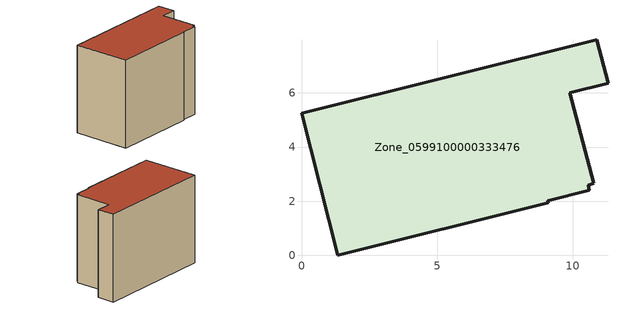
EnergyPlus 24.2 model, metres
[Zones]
Zone_0599100000333476
 floor ground (C_G): 10.6,2.4 9.08,2.01 9.1,1.94 1.33,0 0,5.24 10.89,7.96 11.3,6.35 9.9,6.01 10.78,2.66 10.57,2.59 z0
 wall outside (C_F): 11.3,6.35 10.89,7.96 0,5.24 1.33,0 9.1,1.94 9.08,2.01 10.6,2.4 10.57,2.59 10.78,2.66 9.9,6.01 11.3,6.35 z0:8.27
 roof outside (C_R): 9.08,2.01 10.6,2.4 10.57,2.59 10.78,2.66 9.9,6.01 11.3,6.35 10.89,7.96 0,5.24 1.33,0 9.1,1.94 z8.27
[BUILDING]
Pand.0599100000333476: North Axis=0; Terrain=City; Loads Convergence Tolerance Value=0.04; Temperature Convergence Tolerance Value=0.4; Solar Distribution=FullExterior; Maximum Number of Warmup Days=25; Minimum Number of Warmup Days=1
[Site:Location]
Rotterdam.The.Hague.AP_ZH_NLD Design_Conditions: Latitude=51.96; Longitude=4.45; Time Zone=1; Elevation=-4.5
[SITE:GROUNDTEMPERATURE:BUILDINGSURFACE]
18, 18, 18, 18, 18, 18, 18, 18, 18, 18, 18, 18
[MATERIAL] Thermal Absorptance=0.9; Solar Absorptance=0.7; Visible Absorptance=0.7
Name | Roughness | Thickness | Conductivity | Density | Specific Heat
G.TI.1975-1991 | MediumSmooth | 0.15 | 0.288461 | 540 | 1210
F.TI.1975-1991 | Rough | 0.3 | 0.230769 | 1920 | 840
R.TI.1975-1991 | MediumRough | 0.2 | 0.153846 | 1500 | 1000
[CONSTRUCTION]
C_G: G.TI.1975-1991
C_F: F.TI.1975-1991
C_R: R.TI.1975-1991
[ZONE]
Zone_0599100000333476: Type=1; Multiplier=1; Ceiling Height=Autocalculate; Volume=Autocalculate; Floor Area=autocalculate; Part of Total Floor Area=Yes
[ZONEINFILTRATION:DESIGNFLOWRATE]
Infil_Zone_0599100000333476: Zone or ZoneList or Space or SpaceList=Zone_0599100000333476; Schedule=AlwaysOn; Design Flow Rate Calculation Method=Flow/Area; Flow Rate per Floor Area=0.003; Constant Term Coefficient=1; Temperature Term Coefficient=0; Velocity Term Coefficient=0; Velocity Squared Term Coefficient=0
[HVACTEMPLATE:ZONE:IDEALLOADSAIRSYSTEM]
Zone_0599100000333476: Maximum Heating Supply Air Temperature=50; Minimum Cooling Supply Air Temperature=13; Maximum Heating Supply Air Humidity Ratio=0.0156; Minimum Cooling Supply Air Humidity Ratio=0.0077; Heating Limit=NoLimit; Cooling Limit=NoLimit; Dehumidification Control Type=ConstantSensibleHeatRatio; Cooling Sensible Heat Ratio=0.7; Dehumidification Setpoint=60; Humidification Control Type=None; Humidification Setpoint=30; Outdoor Air Method=None; Outdoor Air Flow Rate per Person=0.00944; Outdoor Air Flow Rate per Zone Floor Area=0; Outdoor Air Flow Rate per Zone=0; Demand Controlled Ventilation Type=None; Outdoor Air Economizer Type=NoEconomizer; Heat Recovery Type=None; Sensible Heat Recovery Effectiveness=0.7; Latent Heat Recovery Effectiveness=0.65
[ZONECONTROL:THERMOSTAT]
ThermostatControl_Zone_0599100000333476: Zone or ZoneList=Zone_0599100000333476; Control Type Schedule=DualSetpointControlType; Control 1=Thermostat_Zone_0599100000333476; Temperature Difference Between Cutout And Setpoint=0
[THERMOSTATSETPOINT:DUALSETPOINT]
Thermostat_Zone_0599100000333476: Heating Setpoint Temperature Schedule=HeatingSetpoint_Zone_0599100000333476; Cooling Setpoint Temperature Schedule=CoolingSetpoint_Zone_0599100000333476
[SCHEDULE:COMPACT]
HeatingSetpoint_Zone_0599100000333476: Through: 12/31, For: AllDays, Until: 24:00, 21
CoolingSetpoint_Zone_0599100000333476: Through: 12/31, For: AllDays, Until: 24:00, 24
DualSetpointControlType: Through: 12/31, For: AllDays, Until: 24:00, 4
AlwaysOn: Through: 12/31, For: AllDays, Until: 24:00, 1
